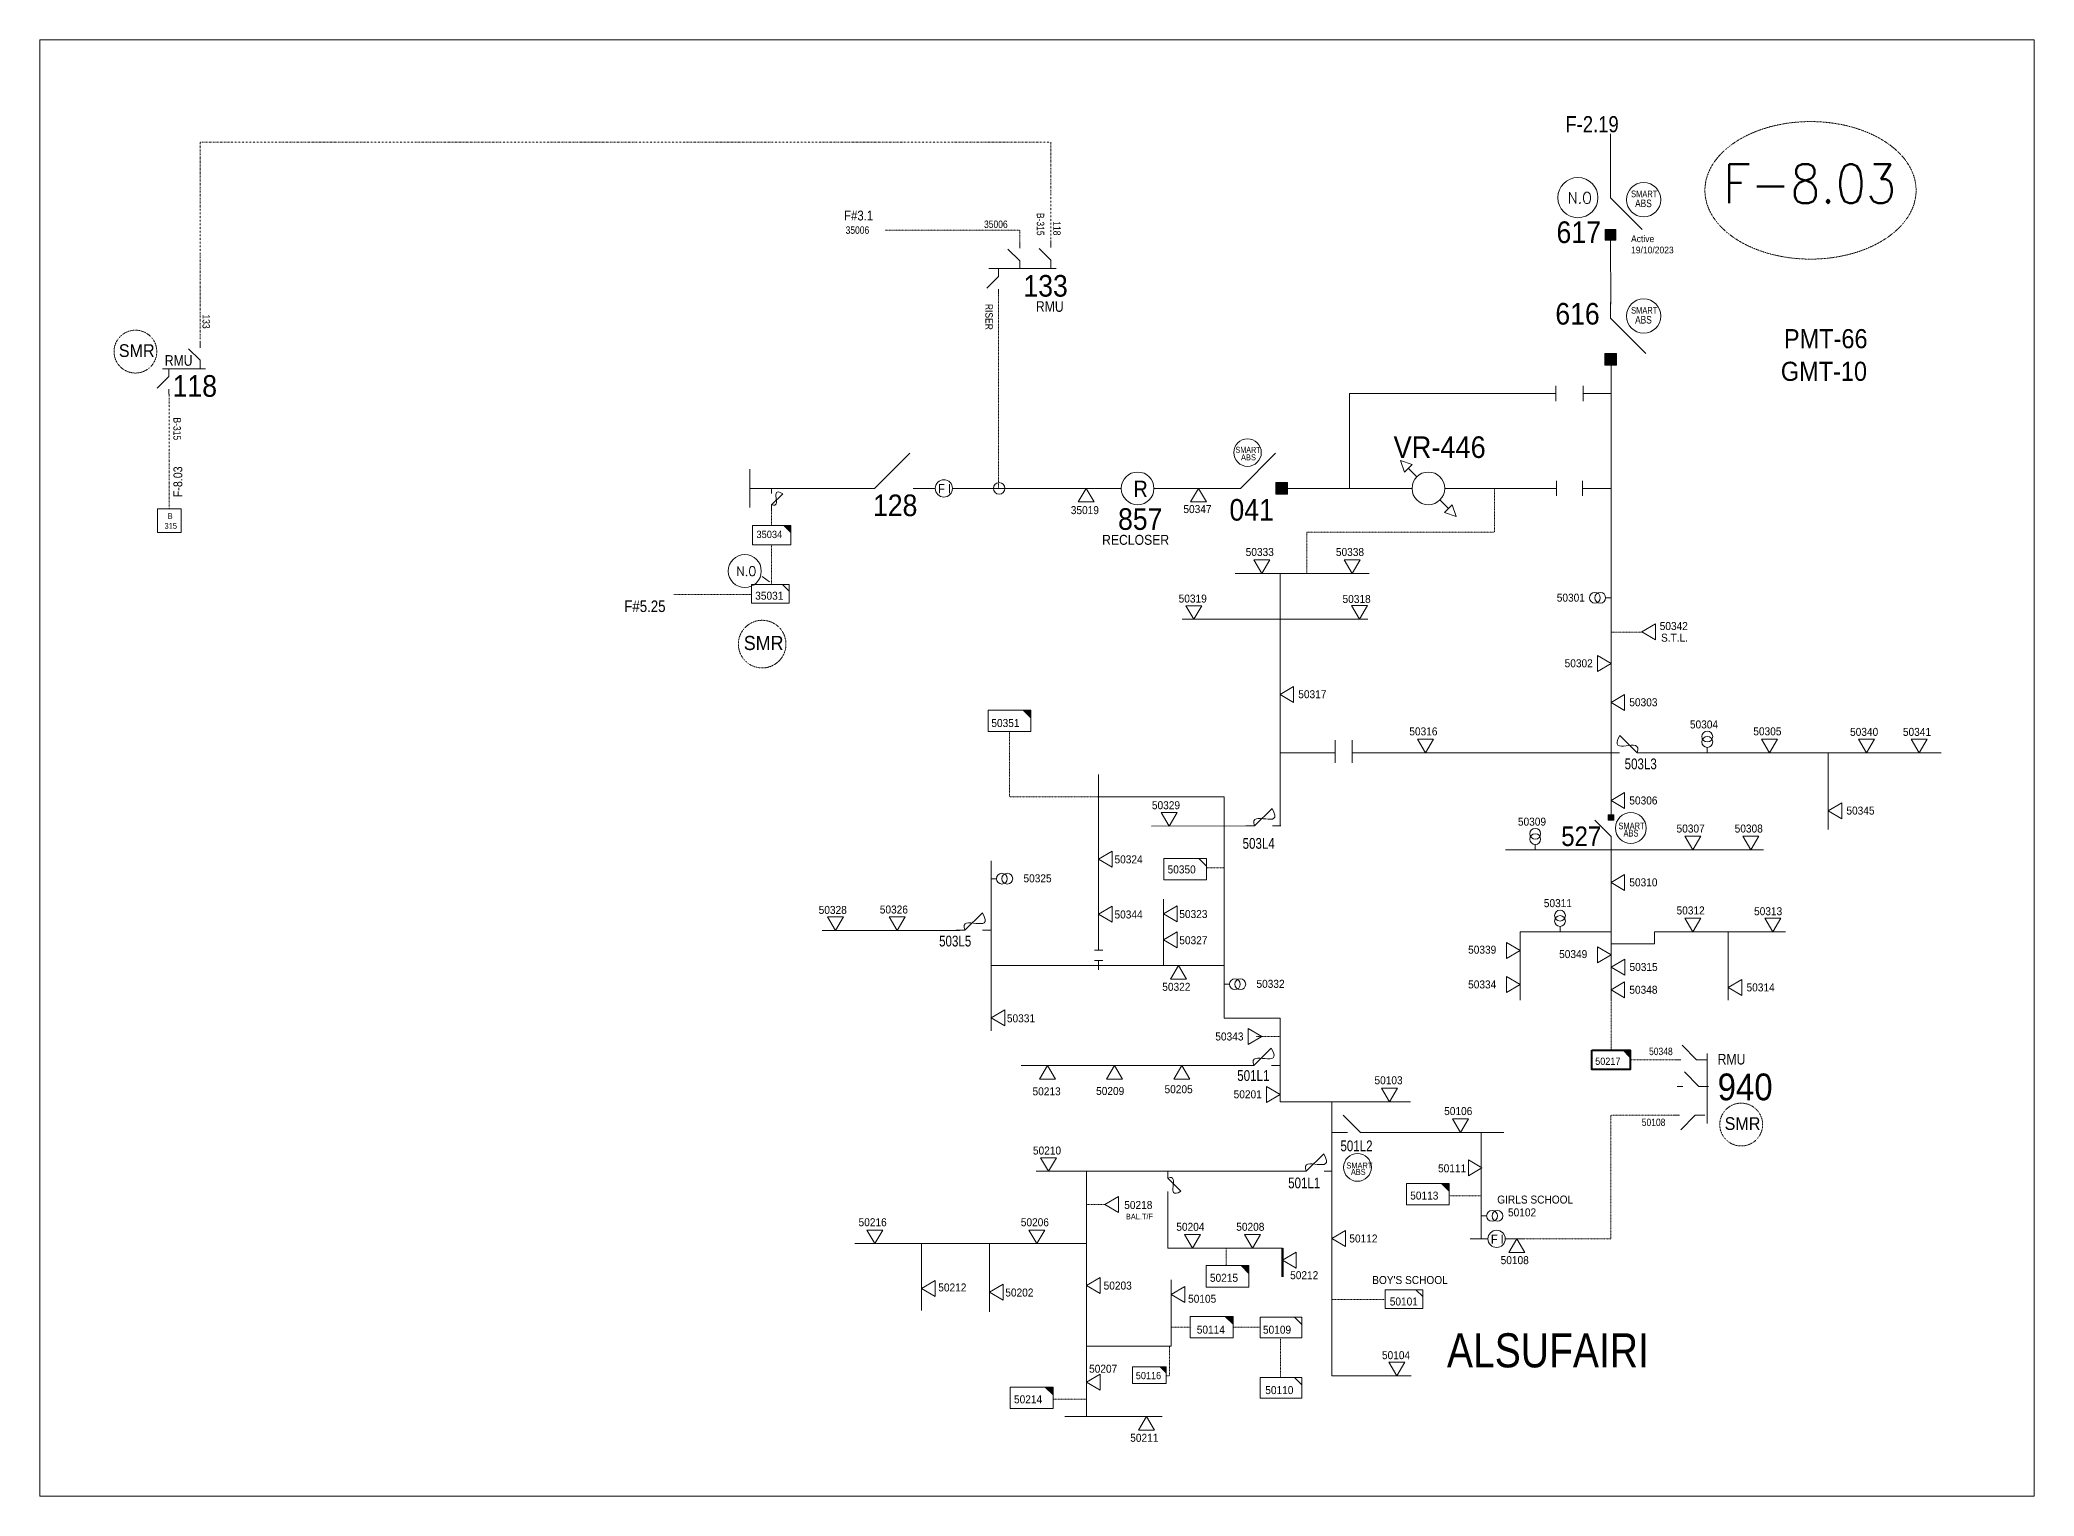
# Model space of a CAD drawing. Header units: metres. Extents: x 65984 to 144644, y -19036 to 23726.
# Drawn here: x 96171 to 97093, y 13435 to 14108 of the extents above; entities that cross this region are included whole.
import ezdxf
from ezdxf.enums import TextEntityAlignment as Align

# ---------------------------------------------------------------- set-up
doc = ezdxf.new("R2010")
doc.units = ezdxf.units.M
doc.header["$MEASUREMENT"] = 0
for name, pattern in [('DGN Style 2', [0.023128, 0, -0.023128]), ('DGN Style 3', [0.013877, 0, -0.013877]), ('DGN Style 4', [1.6, 0.8, -0.4, 0, -0.4])]:
    doc.linetypes.add(name, pattern=pattern)
doc.layers.get('0').update_dxf_attribs({"color": 95, "lineweight": 40})
for name, color, linetype, lineweight in [('ABS', 7, 'Continuous', 40), ('ABS NUMBER', 112, 'Continuous', 30), ('d_eos', 111, 'Continuous', 40), ('d_eos no', 121, 'Continuous', 40), ('d_fco', 5, 'Continuous', 40), ('d_fco text', 95, 'Continuous', 40), ('d_oh branch', 94, 'Continuous', 40), ('d_switch', 95, 'Continuous', 40), ('d_tf', 1, 'Continuous', 40), ('d_tf no', 6, 'Continuous', 40), ('d_tf_200', 1, 'Continuous', 40), ('d_ug cable', 95, 'Continuous', 40), ('EARTH FAULT INDICATOR', 95, 'Continuous', 40), ('FDR  1  05', 172, 'Continuous', 40), ('fedr no', 95, 'Continuous', 40), ('GRID STATION  04', 7, 'Continuous', 40), ('Level 37', 7, 'Continuous', 0), ('O H MAIN FEEDER', 4, 'Continuous', 100), ('REGULATOR', 5, 'Continuous', 40), ('SW N O', 114, 'Continuous', 30)]:
    doc.layers.add(name, color=color, linetype=linetype, lineweight=lineweight)
doc.styles.add('NASKHF', font='naskhf.shx', dxfattribs={"height": 8})
doc.styles.add('Style-Andalus', font='andlso.ttf')
doc.styles.add('Style-Arial', font='arial.ttf')
doc.styles.add('Style-ENGINEERING', font='ENGINEERING.shx')
doc.styles.add('Style-msdefault', font='msdefault.shx')
doc.styles.add('Style-STANDARD', font='STANDARD.shx')

# ---------------------------------------------------------------- blocks, each defined once
blk = doc.blocks.new('*U1113')
at = {"layer": 'EARTH FAULT INDICATOR', "color": 1, "linetype": 'Continuous', "lineweight": 13}
blk.add_circle((0.02, 0.13), 4, dxfattribs=at)
at = {"layer": 'EARTH FAULT INDICATOR', "color": 1, "lineweight": 13, "style": 'Style-Andalus', "width": 0.9}
blk.add_text('F I', height=4.234, dxfattribs=at).set_placement((-2.61, 2.11), align=Align.TOP_LEFT)
blk = doc.blocks.new('TF_8')
at = {"color": 0, "linetype": 'ByBlock', "lineweight": -2}
blk.add_line((6.3, 4.95), (9.9, 1.35), dxfattribs=at)
blk.add_3dface([(-10.1, 4.95), (9.9, 4.95), (9.9, -5.05), (-10.1, -5.05)], dxfattribs=at)
blk = doc.blocks.new('*U1012')
at = {"layer": 'd_fco', "color": 7, "linetype": 'Continuous', "lineweight": 13}
blk.add_line((-4.6, 4.2), (-10.1, 4.2), dxfattribs=at)
at = {"layer": 'd_fco', "color": 7, "linetype": 'Continuous', "lineweight": 13, "flags": 128}
blk.add_lwpolyline([(13, 4.2), (7.1, 4.2), (-4.4, -7.3)], dxfattribs=at)
at = {"layer": 'd_fco', "color": 7, "linetype": 'Continuous', "lineweight": 13}
blk.add_open_spline([(-4.4, -7.3), (-13, 7.7), (11.6, -7.7), (7.1, 4.2)], degree=3, dxfattribs=at)
blk = doc.blocks.new('*U1114')
at = {"layer": 'ABS', "color": 7, "linetype": 'Continuous', "lineweight": 13, "ltscale": 0.241656}
for p, q in [((-8.93, -8.16), (7.36, 8.13)), ((-8.93, -8.16), (-16.33, -8.16)), ((16.37, -8.16), (8.96, -8.16))]:
    blk.add_line(p, q, dxfattribs=at)
blk = doc.blocks.new('ABS2_1_1')
at = {"color": 0, "linetype": 'ByBlock', "lineweight": -2, "ltscale": 500}
for q in [(-29900, 43500), (0, 0)]:
    blk.add_line((0, 13600), q, dxfattribs=at)
at = {"color": 0, "linetype": 'ByBlock', "lineweight": -2, "ltscale": 500, "flags": 128}
for points in [[(5000, 43600), (-5000, 43600), (-5000, 53600), (5000, 53600)], [(3791, 49653), (3791, 49653), (3791, 49653)]]:
    blk.add_lwpolyline(points, close=True, dxfattribs=at)
at = {"color": 0, "linetype": 'ByBlock', "lineweight": -2, "ltscale": 500}
for points in [[(5000, 43600), (-5000, 43600), (5000, 53600), (-5000, 53600)], [(3791, 49653), (3791, 49653), (3791, 49653)]]:
    blk.add_solid(points, dxfattribs=at)
blk = doc.blocks.new('TFU_94')
at = {"layer": 'd_tf_200', "color": 1, "linetype": 'Continuous', "lineweight": 13}
blk.add_line((0, 10), (0, 0), dxfattribs=at)
for centre in [(0, 30), (0, 20)]:
    blk.add_circle(centre, 10, dxfattribs=at)
blk = doc.blocks.new('*U1066')
at = {"layer": 'd_fco', "color": 1, "linetype": 'Continuous', "lineweight": 13}
blk.add_line((-4.6, 4.2), (-10.1, 4.2), dxfattribs=at)
at = {"layer": 'd_fco', "color": 1, "linetype": 'Continuous', "lineweight": 13, "flags": 128}
blk.add_lwpolyline([(13, 4.2), (7.1, 4.2), (-4.4, -7.3)], dxfattribs=at)
at = {"layer": 'd_fco', "color": 1, "linetype": 'Continuous', "lineweight": 13}
blk.add_open_spline([(-4.4, -7.3), (-13, 7.7), (11.6, -7.7), (7.1, 4.2)], degree=3, dxfattribs=at)
blk = doc.blocks.new('exist.us-1000kva')
at = {"color": 0, "linetype": 'ByBlock', "lineweight": -2, "flags": 128}
blk.add_lwpolyline([(40, 12.9), (32.8, 20), (40, 20)], close=True, dxfattribs=at)
at = {"color": 0, "linetype": 'ByBlock', "lineweight": -2, "extrusion": (0, 0, -1)}
blk.add_solid([(-40, 12.9), (-32.8, 20), (-40, 20)], dxfattribs=at)
at = {"color": 0, "linetype": 'ByBlock', "lineweight": -2, "xscale": 2, "yscale": 2}
blk.add_blockref('TF_8', (20.2, 10.1), dxfattribs=at)
blk = doc.blocks.new('*U1059')
at = {"layer": 'REGULATOR', "color": 7, "linetype": 'Continuous', "lineweight": 13}
blk.add_circle((-0.01, 0.1), 7.56, dxfattribs=at)
at = {"layer": 'ABS NUMBER', "color": 7, "lineweight": 13, "style": 'Style-ENGINEERING', "width": 0.9}
blk.add_text('R', height=7.56, dxfattribs=at).set_placement((-1.91, 3.67), align=Align.TOP_LEFT)
blk = doc.blocks.new('*U1115')
at = {"layer": 'd_fco', "color": 2, "linetype": 'Continuous', "lineweight": 13}
blk.add_line((4, -10.24), (4, -8.08), dxfattribs=at)
at = {"layer": 'd_fco', "color": 2, "linetype": 'Continuous', "lineweight": 13, "flags": 128}
blk.add_lwpolyline([(3.99, 2.09), (3.99, -2.07), (-4.03, -10.11)], dxfattribs=at)
blk = doc.blocks.new('*U1116')
at = {"layer": 'd_eos', "color": 2, "linetype": 'Continuous', "lineweight": 13, "ltscale": 0.542324}
for p, q in [((-10.9, 12), (-10.9, 14.8)), ((-10.9, 4.8), (-4.1, 11.4)), ((-10.9, 0.2), (-10.9, 4.8)), ((-13.9, -0.2), (10.9, -0.2)), ((7.1, -0.2), (7.1, -4.7)), ((7.1, -4.7), (13.9, -11.4)), ((7.1, -12), (7.1, -14.8))]:
    blk.add_line(p, q, dxfattribs=at)
at = {"layer": 'd_ug cable', "color": 2, "linetype": 'DGN Style 2', "lineweight": 13, "extrusion": (0, 0, -1), "flags": 128}
blk.add_lwpolyline([(-7.1, -14.8), (-7.1, -14.8)], close=True, dxfattribs=at)
blk = doc.blocks.new('TRA1_877')
at = {"layer": 'd_tf', "color": 1, "linetype": 'Continuous', "lineweight": 13, "ltscale": 0.00019715, "extrusion": (0, 0, -1), "flags": 128}
blk.add_lwpolyline([(-10, -17), (0, 0), (10, -17)], close=True, dxfattribs=at)
blk = doc.blocks.new('TRA1_876')
at = {"layer": 'd_tf', "color": 1, "linetype": 'Continuous', "lineweight": 13, "ltscale": 0.00019715, "xscale": 1.000046566207833, "yscale": 1.000046566207833, "zscale": 1.000046566207833, "rotation": 180}
blk.add_blockref('TRA1_877', (0, 0), dxfattribs=at)
blk = doc.blocks.new('*U2646')
at = {"layer": 'REGULATOR', "color": 1, "linetype": 'Continuous', "lineweight": 13}
for p, q in [((-9.35, 9.39), (-5.34, 5.38)), ((5.36, -5.32), (9.37, -9.33))]:
    blk.add_line(p, q, dxfattribs=at)
at = {"layer": 'REGULATOR', "color": 1, "linetype": 'Continuous', "lineweight": 13, "flags": 128}
for points in [[(-7.46, 11.13), (-12.85, 12.97), (-11.09, 7.54)], [(7.45, -11.15), (12.86, -12.96), (11.06, -7.54)]]:
    blk.add_lwpolyline(points, close=True, dxfattribs=at)
at = {"layer": 'REGULATOR', "color": 1, "linetype": 'Continuous', "lineweight": 13}
blk.add_circle((0.01, 0.03), 7.56, dxfattribs=at)
blk = doc.blocks.new('TRA1_879')
at = {"layer": 'd_tf', "color": 1, "linetype": 'Continuous', "lineweight": 13, "ltscale": 0.00019715, "flags": 128}
blk.add_lwpolyline([(10, -17), (0, 0), (-10, -17)], close=True, dxfattribs=at)
blk = doc.blocks.new('TRA1_878')
at = {"layer": 'd_tf', "color": 1, "linetype": 'Continuous', "lineweight": 13, "ltscale": 0.00019715, "xscale": 1.000046566207833, "yscale": 1.000046566207833, "zscale": 1.000046566207833, "rotation": 180}
blk.add_blockref('TRA1_879', (0, 0), dxfattribs=at)
blk = doc.blocks.new('TRA1_881')
at = {"layer": 'd_tf', "color": 1, "linetype": 'Continuous', "lineweight": 13, "ltscale": 0.00019715, "extrusion": (0, 0, -1), "flags": 128}
blk.add_lwpolyline([(-10, -17), (0, 0), (10, -17)], close=True, dxfattribs=at)
blk = doc.blocks.new('TRA1_880')
at = {"layer": 'd_tf', "color": 1, "linetype": 'Continuous', "lineweight": 13, "ltscale": 0.00019715, "xscale": 1.000046566207833, "yscale": 1.000046566207833, "zscale": 1.000046566207833, "rotation": 180}
blk.add_blockref('TRA1_881', (0, 0), dxfattribs=at)
blk = doc.blocks.new('TRA1_883')
at = {"layer": 'd_tf', "color": 1, "linetype": 'Continuous', "lineweight": 13, "ltscale": 0.00019715, "flags": 128}
blk.add_lwpolyline([(10, -17), (0, 0), (-10, -17)], close=True, dxfattribs=at)
blk = doc.blocks.new('TRA1_882')
at = {"layer": 'd_tf', "color": 1, "linetype": 'Continuous', "lineweight": 13, "ltscale": 0.00019715, "xscale": 1.000046566207833, "yscale": 1.000046566207833, "zscale": 1.000046566207833, "rotation": 180}
blk.add_blockref('TRA1_883', (0, 0), dxfattribs=at)
blk = doc.blocks.new('TRA1_425')
at = {"layer": 'd_tf', "color": 1, "linetype": 'Continuous', "lineweight": 0, "ltscale": 0.00019715, "flags": 128}
blk.add_lwpolyline([(10, -17), (0, 0), (-10, -17)], close=True, dxfattribs=at)
blk = doc.blocks.new('TRA1_424')
at = {"layer": 'd_tf', "color": 1, "linetype": 'Continuous', "lineweight": 0, "ltscale": 0.00019715, "xscale": 1.000046566207833, "yscale": 1.000046566207833, "zscale": 1.000046566207833, "rotation": 180}
blk.add_blockref('TRA1_425', (0, 0), dxfattribs=at)
blk = doc.blocks.new('*U3510')
at = {"layer": 'SW N O', "color": 3, "lineweight": 13, "ltscale": 0.426762}
blk.add_circle((0, 0), 16.8, dxfattribs=at)
at = {"layer": 'SW N O', "color": 3, "lineweight": 13, "style": 'Style-STANDARD'}
blk.add_text('N.O', height=9.6, dxfattribs=at).set_placement((1.7, -0.2), align=Align.MIDDLE_CENTER)
blk = doc.blocks.new('*U4068')
at = {"layer": 'SW N O', "color": 3, "lineweight": 13, "ltscale": 0.426762}
blk.add_circle((0, 0), 16.8, dxfattribs=at)
at = {"layer": 'SW N O', "color": 3, "lineweight": 13, "style": 'Style-STANDARD'}
blk.add_text('N.O', height=9.6, dxfattribs=at).set_placement((1.7, -0.2), align=Align.MIDDLE_CENTER)

msp = doc.modelspace()

# ---------------------------------------------------------------- linework, layer by layer
at = {"layer": 'd_eos', "color": 7, "linetype": 'Continuous', "lineweight": 13, "ltscale": 0.542324}
for p, q in [((96624.04, 14006.18), (96618.55, 14011.51)), ((96624.04, 14012.02), (96624.04, 14014.24)), ((96638.45, 14006.47), (96632.95, 14011.81)), ((96638.45, 14012.31), (96638.45, 14014.53)), ((96640.85, 14002.54), (96609.7, 14002.54)), ((96614.22, 14002.54), (96614.22, 13998.89)), ((96624.04, 14002.54), (96624.04, 14006.18)), ((96638.45, 14002.83), (96638.45, 14006.47)), ((96614.22, 13998.89), (96608.73, 13993.56)), ((96614.22, 13993.05), (96614.22, 13990.84))]:
    msp.add_line(p, q, dxfattribs=at)
at = {"layer": 'd_eos', "color": 2, "linetype": 'Continuous', "lineweight": 13, "ltscale": 0.625574}
for p, q in [((96937.03, 13636.62), (96930.37, 13643.49)), ((96941.59, 13636.63), (96937.03, 13636.63)), ((96941.95, 13639.63), (96941.95, 13607.23)), ((96938.06, 13624.3), (96931.4, 13631.16)), ((96942.62, 13624.29), (96938.06, 13624.29)), ((96936.37, 13611.1), (96929.71, 13604.23)), ((96940.93, 13611.1), (96936.37, 13611.1))]:
    msp.add_line(p, q, dxfattribs=at)
at = {"layer": 'd_eos', "color": 7, "linetype": 'Continuous', "lineweight": 13, "ltscale": 0.625574}
for p, q in [((96929.74, 13636.63), (96926.97, 13636.63)), ((96930.77, 13624.29), (96928, 13624.29)), ((96929.08, 13611.1), (96926.31, 13611.1))]:
    msp.add_line(p, q, dxfattribs=at)
at = {"layer": 'd_oh branch', "color": 1, "linetype": 'Continuous', "lineweight": 13}
for p, q in [((96785.65, 13861.62), (96723.68, 13861.61)), ((96744.42, 13861.61), (96744.42, 13744.82)), ((96784.95, 13840.39), (96699.09, 13840.39)), ((96769.94, 13773.93), (96769.94, 13784.41)), ((96777.82, 13773.94), (96777.82, 13784.41)), ((96769.94, 13778.63), (96744.39, 13778.62)), ((96897.5, 13778.66), (96777.82, 13778.64)), ((97050.21, 13778.68), (96913.37, 13778.66)), ((96997.88, 13778.67), (96997.89, 13743.18)), ((96660.51, 13758.22), (96660.51, 13768.63)), ((96729.62, 13744.82), (96685.03, 13744.76)), ((96968, 13733.73), (96848.66, 13733.7)), ((96610.74, 13728.61), (96610.74, 13650.07)), ((96690.48, 13710.98), (96690.48, 13680.31)), ((96596.35, 13696.53), (96532.68, 13696.53)), ((96658.58, 13687.3), (96662.43, 13687.3)), ((96855.47, 13695.85), (96855.47, 13664.19)), ((96897.5, 13695.85), (96855.47, 13695.85)), ((96978.24, 13695.85), (96917.54, 13695.85)), ((96951.7, 13695.85), (96951.7, 13664.19)), ((96718.51, 13680.31), (96610.74, 13680.31)), ((96658.58, 13682.65), (96662.43, 13682.65)), ((96624.66, 13633.99), (96728.98, 13633.99)), ((96768.4, 13617.28), (96768.4, 13589.22)), ((96804.79, 13617.28), (96768.4, 13617.28)), ((96773.4, 13603.07), (96768.4, 13603.08)), ((96847.92, 13603.07), (96783.2, 13603.07)), ((96837.45, 13603.07), (96837.45, 13553.89)), ((96631.61, 13585.1), (96753.22, 13585.1)), ((96654.87, 13585.1), (96654.87, 13471.7)), ((96578.63, 13551.66), (96547.77, 13551.66)), ((96610, 13551.66), (96610, 13520.13)), ((96840.57, 13553.89), (96832.41, 13553.89)), ((96857.1, 13553.89), (96848.57, 13553.89)), ((96694.08, 13534.85), (96694.08, 13504.18)), ((96654.87, 13504.18), (96694.08, 13504.18)), ((96805.11, 13490.49), (96768.4, 13490.49)), ((96644.8, 13471.7), (96689.95, 13471.7))]:
    msp.add_line(p, q, dxfattribs=at)
at = {"layer": 'd_oh branch', "color": 1, "linetype": 'Continuous', "lineweight": 100}
msp.add_line((96745.52, 13549.58), (96745.52, 13536.28), dxfattribs=at)
at = {"layer": 'd_oh branch', "color": 1, "linetype": 'Continuous', "lineweight": 13, "flags": 128}
for points in [[(96718.51, 13744.76), (96718.51, 13758.22), (96660.51, 13758.22), (96660.51, 13687.3)], [(96897.5, 13690.24), (96917.54, 13690.24), (96917.54, 13695.85)], [(96660.51, 13682.65), (96660.51, 13678.28)], [(96768.4, 13589.96), (96768.4, 13490.49)], [(96692.49, 13573.35), (96692.49, 13549.56), (96745.52, 13549.56)], [(96654.87, 13551.66), (96578.63, 13551.66), (96578.63, 13520.81)]]:
    msp.add_lwpolyline(points, dxfattribs=at)
at = {"layer": 'd_ug cable', "color": 1, "linetype": 'DGN Style 3', "lineweight": 13}
for p, q in [((96614.22, 13990.84), (96614.22, 13900.92)), ((96509.27, 13883.77), (96509.27, 13891.41)), ((96509.27, 13856.51), (96509.27, 13874.88)), ((96897.5, 13834.47), (96911.58, 13834.47)), ((96710.33, 13725.39), (96718.51, 13725.39)), ((96744.42, 13647.41), (96733.33, 13647.41)), ((96654.87, 13569.74), (96663.34, 13569.74)), ((96822.66, 13573.73), (96837.45, 13573.73)), ((96719.45, 13541.48), (96719.45, 13549.56)), ((96792.99, 13525.76), (96768.4, 13525.76)), ((96639.41, 13479.74), (96654.87, 13479.74))]:
    msp.add_line(p, q, dxfattribs=at)
at = {"layer": 'd_ug cable', "color": 2, "linetype": 'Continuous', "lineweight": 0}
msp.add_line((96504.92, 13860.1), (96508.26, 13857.77), dxfattribs=at)
at = {"layer": 'd_ug cable', "color": 1, "linetype": 'DGN Style 3', "lineweight": 13, "flags": 128}
for points in [[(96561.85, 14020.4), (96624.04, 14020.4), (96624.04, 14014.24)], [(96843.53, 13900.92), (96843.53, 13880.74), (96756.73, 13880.74), (96756.73, 13861.61)], [(96660.51, 13758.22), (96619.28, 13758.22), (96619.28, 13788.44)], [(96897.5, 13664.11), (96897.5, 13641.06)], [(96906.39, 13636.63), (96926.97, 13636.63)], [(96857.1, 13553.89), (96897.46, 13553.89), (96897.46, 13611.1), (96926.31, 13611.1)], [(96694.08, 13513.07), (96702.91, 13513.07)], [(96703.62, 13513.07), (96703.63, 13513.07)], [(96722.65, 13513.07), (96735.21, 13513.07)], [(96693.34, 13490.46), (96693.34, 13504.18)], [(96744.67, 13508.07), (96744.67, 13489.8)], [(96693.34, 13490.46), (96691.71, 13490.46)]]:
    msp.add_lwpolyline(points, dxfattribs=at)
at = {"layer": 'd_ug cable', "color": 1, "linetype": 'DGN Style 2', "lineweight": 13, "flags": 128}
for points in [[(96624.04, 14014.24), (96624.04, 14014.24)], [(96614.22, 13990.84), (96614.22, 13990.84)]]:
    msp.add_lwpolyline(points, close=True, dxfattribs=at)
at = {"layer": 'd_ug cable', "color": 231, "linetype": 'DGN Style 3', "lineweight": 13, "flags": 128}
msp.add_lwpolyline([(96464.09, 13851.79), (96499.92, 13851.79)], dxfattribs=at)
at = {"layer": 'd_ug cable', "color": 2, "linetype": 'Continuous', "lineweight": 13}
for centre, radius in [((96912.58, 14034.42), 7.94), ((96912.58, 13980.59), 7.94), ((96729.38, 13917.46), 6.36), ((96906.64, 13743.84), 7.15), ((96780.23, 13586.91), 6.43)]:
    msp.add_circle(centre, radius, dxfattribs=at)
at = {"layer": 'd_ug cable', "color": 2, "linetype": 'DGN Style 3', "lineweight": 13}
for centre, radius in [((96215.03, 13964.16), 9.9), ((96504.9, 13828.9), 11.01), ((96957.69, 13606.72), 9.9)]:
    msp.add_circle(centre, radius, dxfattribs=at)
at = {"layer": 'fedr no', "color": 82, "linetype": 'DGN Style 3', "lineweight": 13, "true_color": 0x1dc70e}
msp.add_ellipse((96989.74, 14038.74), major_axis=(48.83, 0), ratio=0.651175, dxfattribs=at)
at = {"layer": 'GRID STATION  04', "color": 1, "linetype": 'Continuous', "lineweight": 13, "ltscale": 0.437972, "flags": 128}
msp.add_lwpolyline([(96236.18, 13891.39), (96236.18, 13880.46), (96225.25, 13880.46), (96225.25, 13891.39)], close=True, dxfattribs=at)
at = {"layer": 'O H MAIN FEEDER', "color": 80, "lineweight": 13, "ltscale": 5.4}
msp.add_line((96897.19, 14064.86), (96897.18, 14041.76), dxfattribs=at)
at = {"layer": 'O H MAIN FEEDER', "color": 240, "lineweight": 13, "ltscale": 4.86}
msp.add_line((96897.18, 14015.66), (96897.38, 13986.18), dxfattribs=at)
at = {"layer": 'O H MAIN FEEDER', "color": 1, "lineweight": 13, "ltscale": 6}
for p, q in [((96897.5, 13958.81), (96897.5, 13749.84)), ((96718.51, 13744.76), (96718.51, 13664.64)), ((96897.5, 13738.08), (96897.5, 13664.11)), ((96744.42, 13617.28), (96768.4, 13617.28))]:
    msp.add_line(p, q, dxfattribs=at)
at = {"layer": 'O H MAIN FEEDER', "color": 1, "lineweight": 13, "ltscale": 30}
for p, q in [((96871.89, 13948.27), (96871.89, 13941.3)), ((96884.57, 13948.27), (96884.57, 13941.3)), ((96499.18, 13892.04), (96499.18, 13909.8)), ((96499.18, 13900.92), (96550.88, 13900.92)), ((96580.08, 13900.92), (96584.92, 13900.92)), ((96592.92, 13900.92), (96670.99, 13900.92)), ((96686.11, 13900.92), (96718.64, 13900.92)), ((96747.65, 13900.92), (96805.52, 13900.92)), ((96820.59, 13900.92), (96872.32, 13900.92)), ((96872.32, 13904.41), (96872.32, 13897.43)), ((96884.24, 13904.41), (96884.24, 13897.43)), ((96884.24, 13900.92), (96897.5, 13900.92))]:
    msp.add_line(p, q, dxfattribs=at)
at = {"layer": 'O H MAIN FEEDER', "color": 1, "linetype": 'DGN Style 4', "lineweight": 13}
msp.add_line((96230.58, 13944.54), (96230.58, 13891.39), dxfattribs=at)
at = {"layer": 'O H MAIN FEEDER', "color": 140, "linetype": 'Continuous', "lineweight": 13, "flags": 128}
msp.add_lwpolyline([(96170.85, 14108.31), (97093.16, 14108.31), (97093.16, 13434.91), (96170.85, 13434.91)], close=True, dxfattribs=at)
at = {"layer": 'O H MAIN FEEDER', "color": 1, "linetype": 'DGN Style 4', "lineweight": 13, "flags": 128}
msp.add_lwpolyline([(96244.98, 13968.23), (96244.98, 14061.04), (96638.45, 14061.04), (96638.45, 14014.53)], dxfattribs=at)
at = {"layer": 'O H MAIN FEEDER', "color": 1, "lineweight": 13, "ltscale": 30, "flags": 128}
for points in [[(96871.89, 13944.79), (96776.58, 13944.79), (96776.58, 13900.92)], [(96897.5, 13944.79), (96884.57, 13944.79)]]:
    msp.add_lwpolyline(points, dxfattribs=at)
at = {"layer": 'O H MAIN FEEDER', "color": 1, "lineweight": 13, "ltscale": 6, "flags": 128}
msp.add_lwpolyline([(96718.51, 13664.64), (96718.51, 13655.99), (96744.42, 13655.99), (96744.42, 13617.28)], dxfattribs=at)
at = {"layer": 'O H MAIN FEEDER', "color": 1, "lineweight": 13, "ltscale": 0.488306}
msp.add_circle((96614.48, 13900.92), 2.66, dxfattribs=at)

# ---------------------------------------------------------------- block references
at = {"layer": 'ABS', "color": 2, "linetype": 'Continuous', "lineweight": 13, "ltscale": 0.731595, "xscale": 0.0004901690232360529, "yscale": 0.0004901690232360529, "zscale": 0.0003246055713830133, "rotation": 179.9999928008099}
msp.add_blockref('ABS2_1_1', (96897.18, 14041.93), dxfattribs=at)
at = {"layer": 'ABS', "color": 2, "linetype": 'Continuous', "lineweight": 13, "ltscale": 0.812883, "xscale": 0.0005446322480400586, "yscale": 0.0005446322480400586, "zscale": 0.000360672857092237}
for p, rotation in [((96897.31, 13987.03), 179.9999928008099), ((96718.64, 13900.92), 269.9999928008099)]:
    msp.add_blockref('ABS2_1_1', p, dxfattribs=dict(at, rotation=rotation))
at = {"layer": 'ABS', "color": 7, "linetype": 'Continuous', "lineweight": 13, "ltscale": 0.241656}
msp.add_blockref('*U1114', (96565.78, 13909.08), dxfattribs=at)
at = {"layer": 'ABS', "color": 2, "linetype": 'Continuous', "lineweight": 13, "ltscale": 0.376383, "xscale": 0.0002521772458658081, "yscale": 0.0002521772458658081, "zscale": 0.0001669998206815376, "rotation": 359.9999928008099}
msp.add_blockref('ABS2_1_1', (96897.48, 13736.51), dxfattribs=at)
at = {"layer": 'd_eos', "color": 2, "linetype": 'Continuous', "lineweight": 13, "ltscale": 0.542324, "extrusion": (0, 0, -1), "xscale": 0.800382047217659, "yscale": 0.800382047217659, "zscale": 0.800382047217659}
msp.add_blockref('*U1116', (-96236.24, 13956.37), dxfattribs=at)
at = {"layer": 'd_fco', "color": 7, "linetype": 'Continuous', "lineweight": 13, "extrusion": (0, 0, -1)}
for p, xscale, yscale, zscale, rotation in [((-96511.14, 13896.5), 0.4451875487415666, 0.4451875487415666, 0.4451875487415666, 270.0000000006), ((-96904.61, 13781.6), 0.7000000000000004, 0.7000000000000004, 0.7000000000000004, 179.9640835135763)]:
    msp.add_blockref('*U1012', p, dxfattribs=dict(at, xscale=xscale, yscale=yscale, zscale=zscale, rotation=rotation))
at = {"layer": 'd_fco', "color": 7, "linetype": 'Continuous', "lineweight": 13}
for p, xscale, yscale, zscale, rotation in [((96737.64, 13747.76), 0.7000000000000004, 0.7000000000000004, 0.7000000000000004, 179.9640835135763), ((96737.29, 13636.95), 0.7000000000000004, 0.7000000000000004, 0.7000000000000004, 179.9640835135763), ((96761.52, 13588.06), 0.7000000000000004, 0.7000000000000004, 0.7000000000000004, 179.9640835135763), ((96694.72, 13578.21), 0.5295294749606552, 0.5295294749606552, 0.5295294749606552, 89.96408351357626)]:
    msp.add_blockref('*U1012', p, dxfattribs=dict(at, xscale=xscale, yscale=yscale, zscale=zscale, rotation=rotation))
at = {"layer": 'd_fco', "color": 1, "linetype": 'Continuous', "lineweight": 13, "xscale": 0.7000000000000004, "yscale": 0.7000000000000004, "zscale": 0.7000000000000004, "rotation": 179.9640835135763}
msp.add_blockref('*U1066', (96603.65, 13699.49), dxfattribs=at)
at = {"layer": 'd_fco', "color": 2, "linetype": 'Continuous', "lineweight": 13, "rotation": 270}
msp.add_blockref('*U1115', (96783.64, 13607.07), dxfattribs=at)
at = {"layer": 'd_tf', "color": 1, "linetype": 'Continuous', "lineweight": 13, "ltscale": 0.00019715, "extrusion": (0, 0, -1)}
for name, p, xscale, yscale, zscale, rotation in [('TRA1_876', (-96654.76, 13900.92), 0.37, 0.37, 0.37, 179.9999999999999), ('TRA1_878', (-96706.76, 13900.92), 0.37, 0.37, 0.37, 179.9999999999999), ('TRA1_878', (-96897.49, 13819.97), 0.37, 0.37, 0.37, 270), ('TRA1_878', (-96697.43, 13680.3), 0.37, 0.37, 0.37, 180), ('TRA1_878', (-96735.94, 13647.41), 0.37, 0.37, 0.37, 270), ('TRA1_878', (-96636.81, 13633.99), 0.37, 0.37, 0.37, 179.9999999999999), ('TRA1_878', (-96667.77, 13633.99), 0.37, 0.37, 0.37, 179.9999999999999), ('TRA1_878', (-96698.97, 13633.99), 0.37, 0.37, 0.37, 179.9999999999999), ('TRA1_878', (-96744.41, 13620.66), 0.37, 0.37, 0.37, 270), ('TRA1_880', (-96837.8, 13586.69), 0.3699999999999999, 0.3699999999999999, 0.3699999999999999, 269.9574882981091), ('TRA1_878', (-96853.92, 13553.92), 0.3699999999999999, 0.3699999999999999, 0.3699999999999999, 179.9574882981208), ('TRA1_878', (-96682.6, 13471.77), 0.37, 0.37, 0.37, 179.9999999999999)]:
    msp.add_blockref(name, p, dxfattribs=dict(at, xscale=xscale, yscale=yscale, zscale=zscale, rotation=rotation))
at = {"layer": 'd_tf', "color": 1, "linetype": 'Continuous', "lineweight": 13, "ltscale": 0.00019715}
for name, p, xscale, yscale, zscale, rotation in [('TRA1_878', (96736, 13861.62), 0.37, 0.37, 0.37, 359.9999999999999), ('TRA1_878', (96777.72, 13861.62), 0.37, 0.37, 0.37, 359.9999999999999), ('TRA1_878', (96704.55, 13840.39), 0.37, 0.37, 0.37, 359.9999999999999), ('TRA1_878', (96781.11, 13840.41), 0.37, 0.37, 0.37, 359.9999999999999), ('TRA1_878', (96911.74, 13834.55), 0.37, 0.37, 0.37, 270), ('TRA1_878', (96744.39, 13805.67), 0.37, 0.37, 0.37, 270), ('TRA1_878', (96897.5, 13801.95), 0.37, 0.37, 0.37, 270), ('TRA1_878', (96811.68, 13778.66), 0.37, 0.37, 0.37, 359.9999999999999), ('TRA1_878', (96970.78, 13778.68), 0.37, 0.37, 0.37, 359.9999999999999), ('TRA1_878', (97015.59, 13778.68), 0.37, 0.37, 0.37, 359.9999999999999), ('TRA1_878', (97040.03, 13778.68), 0.37, 0.37, 0.37, 359.9999999999999), ('TRA1_878', (96897.5, 13756.54), 0.37, 0.37, 0.37, 270), ('TRA1_878', (96997.9, 13751.86), 0.37, 0.37, 0.37, 270), ('TRA1_878', (96693.19, 13744.77), 0.37, 0.37, 0.37, 359.9999999999999), ('TRA1_878', (96935.27, 13733.73), 0.37, 0.37, 0.37, 359.9999999999999), ('TRA1_878', (96962.15, 13733.73), 0.37, 0.37, 0.37, 359.9999999999999), ('TRA1_878', (96660.52, 13729.52), 0.37, 0.37, 0.37, 270), ('TRA1_878', (96897.5, 13718.67), 0.37, 0.37, 0.37, 270), ('TRA1_878', (96660.52, 13704.04), 0.37, 0.37, 0.37, 270), ('TRA1_878', (96690.5, 13704.24), 0.37, 0.37, 0.37, 270), ('TRA1_878', (96538.76, 13696.54), 0.37, 0.37, 0.37, 359.9999999999999), ('TRA1_878', (96567.35, 13696.54), 0.37, 0.37, 0.37, 359.9999999999999), ('TRA1_878', (96935.27, 13695.87), 0.37, 0.37, 0.37, 359.9999999999999), ('TRA1_878', (96972.39, 13695.87), 0.37, 0.37, 0.37, 359.9999999999999), ('TRA1_878', (96855.46, 13687.24), 0.37, 0.37, 0.37, 89.99999999999997), ('TRA1_878', (96897.55, 13685.2), 0.37, 0.37, 0.37, 89.99999999999997), ('TRA1_878', (96897.58, 13679.55), 0.37, 0.37, 0.37, 270), ('TRA1_878', (96855.46, 13671.45), 0.37, 0.37, 0.37, 89.99999999999997), ('TRA1_878', (96897.5, 13669), 0.37, 0.37, 0.37, 270), ('TRA1_878', (96951.71, 13670.09), 0.37, 0.37, 0.37, 270), ('TRA1_878', (96610.76, 13656.02), 0.37, 0.37, 0.37, 270), ('TRA1_878', (96795, 13617.29), 0.37, 0.37, 0.37, 359.9999999999999), ('TRA1_878', (96827.79, 13603.08), 0.37, 0.37, 0.37, 359.9999999999999), ('TRA1_878', (96637.39, 13585.11), 0.37, 0.37, 0.37, 359.9999999999999), ('TRA1_878', (96663.35, 13569.74), 0.37, 0.37, 0.37, 270), ('TRA1_878', (96556.96, 13551.67), 0.37, 0.37, 0.37, 359.9999999999999), ('TRA1_878', (96631.99, 13551.67), 0.37, 0.37, 0.37, 359.9999999999999), ('TRA1_878', (96703.92, 13549.57), 0.37, 0.37, 0.37, 359.9999999999999), ('TRA1_878', (96731.64, 13549.57), 0.37, 0.37, 0.37, 359.9999999999999), ('TRA1_882', (96768.39, 13554.05), 0.3700000000000001, 0.3700000000000001, 0.3700000000000001, 269.9721564520746), ('TRA1_878', (96578.64, 13530.99), 0.37, 0.37, 0.37, 270), ('TRA1_878', (96610.01, 13529.22), 0.37, 0.37, 0.37, 270), ('TRA1_878', (96654.89, 13532.26), 0.37, 0.37, 0.37, 270), ('TRA1_878', (96694.09, 13528.21), 0.37, 0.37, 0.37, 270), ('TRA1_878', (96798.4, 13490.51), 0.37, 0.37, 0.37, 359.9999999999999), ('TRA1_878', (96654.89, 13487.66), 0.37, 0.37, 0.37, 270)]:
    msp.add_blockref(name, p, dxfattribs=dict(at, xscale=xscale, yscale=yscale, zscale=zscale, rotation=rotation))
at = {"layer": 'd_tf', "color": 1, "linetype": 'Continuous', "lineweight": 0, "ltscale": 0.00019715, "xscale": 0.37, "yscale": 0.37, "zscale": 0.37, "rotation": 270}
for p in [(96690.5, 13692.12), (96745.53, 13544.05)]:
    msp.add_blockref('TRA1_424', p, dxfattribs=at)
at = {"layer": 'd_tf_200', "color": 1, "linetype": 'Continuous', "lineweight": 13, "xscale": 0.25, "yscale": 0.25, "zscale": 0.25}
for p, rotation in [((96897.5, 13850.33), 89.99999999999993), ((96942, 13778.66), 359.9999999999999), ((96862.44, 13733.71), 359.9999999999999), ((96873.89, 13695.86), 359.9999999999999), ((96837.45, 13564.48), 269.9999999999999)]:
    msp.add_blockref('TFU_94', p, dxfattribs=dict(at, rotation=rotation))
at = {"layer": 'd_tf_200', "color": 1, "linetype": 'Continuous', "lineweight": 13, "extrusion": (0, 0, -1), "xscale": 0.25, "yscale": 0.25, "zscale": 0.25, "rotation": 89.97995698745639}
for p in [(-96610.76, 13720.43), (-96718.51, 13671.64)]:
    msp.add_blockref('TFU_94', p, dxfattribs=at)
at = {"layer": 'EARTH FAULT INDICATOR', "color": 1, "linetype": 'Continuous', "lineweight": 13}
for p in [(96588.9, 13900.78), (96844.55, 13553.75)]:
    msp.add_blockref('*U1113', p, dxfattribs=at)
at = {"layer": 'FDR  1  05', "color": 1, "linetype": 'Continuous', "lineweight": 13, "rotation": 359.9999999999999}
for name, p, xscale, yscale, zscale in [('exist.us-1000kva', (96500.39, 13874.88), 0.4443300523143904, 0.4443300523143904, 0.3840860399909141), ('exist.us-1000kva', (96609.4, 13788.44), 0.4937000581271004, 0.4937000581271004, 0.4267622666565712), ('TF_8', (96700.62, 13724.85), 0.9813778080683642, 0.9813778080683642, 0.4267622666565712), ('exist.us-1000kva', (96802.91, 13569.62), 0.4937000581271004, 0.4937000581271004, 0.4267622666565712), ('exist.us-1000kva', (96710.28, 13531.61), 0.4937000581271004, 0.4937000581271004, 0.4267622666565712), ('TF_8', (96801.77, 13526.06), 0.8691448338490279, 0.8691448338490279, 0.4267622666565712), ('exist.us-1000kva', (96702.91, 13508.14), 0.4937000581271004, 0.4937000581271004, 0.4267622666565712), ('TF_8', (96744.97, 13512.94), 0.9643668330749057, 0.9643668330749057, 0.4267622666565712), ('exist.us-1000kva', (96676.22, 13486.91), 0.3871430938313111, 0.3871430938313111, 0.3840860399909141), ('exist.us-1000kva', (96619.66, 13475.4), 0.4937000581271004, 0.4937000581271004, 0.4267622666565712), ('TF_8', (96744.97, 13485.03), 0.9643668330749057, 0.9643668330749057, 0.4267622666565712)]:
    msp.add_blockref(name, p, dxfattribs=dict(at, xscale=xscale, yscale=yscale, zscale=zscale))
at = {"layer": 'FDR  1  05', "color": 2, "linetype": 'Continuous', "lineweight": 13, "xscale": 0.8748694890611276, "yscale": 0.8748694890611276, "zscale": 0.4267622666565712, "rotation": 359.9999999999999}
msp.add_blockref('TF_8', (96508.75, 13852.21), dxfattribs=at)
at = {"layer": 'FDR  1  05', "color": 1, "linetype": 'Continuous', "lineweight": 40, "xscale": 0.4443300523143904, "yscale": 0.4443300523143904, "zscale": 0.3840860399909141, "rotation": 359.9999999999999}
msp.add_blockref('exist.us-1000kva', (96888.62, 13632.18), dxfattribs=at)
at = {"layer": 'REGULATOR', "color": 7, "linetype": 'Continuous', "lineweight": 13}
msp.add_blockref('*U1059', (96678.56, 13900.82), dxfattribs=at)
at = {"layer": 'REGULATOR', "color": 1, "linetype": 'Continuous', "lineweight": 13}
msp.add_blockref('*U2646', (96812.99, 13900.89), dxfattribs=at)
at = {"layer": 'SW N O', "color": 3, "lineweight": 13}
for name, p, xscale, yscale, zscale in [('*U4068', (96882.15, 14035.37), 0.5519941898909558, 0.5519941898909558, 0.5519941898909558), ('*U3510', (96496.86, 13862.69), 0.4548425537260778, 0.4548425537260778, 0.4548425537260778)]:
    msp.add_blockref(name, p, dxfattribs=dict(at, xscale=xscale, yscale=yscale, zscale=zscale))

# ---------------------------------------------------------------- texts
at = {"layer": 'ABS NUMBER', "color": 2, "lineweight": 13, "style": 'Style-Arial', "width": 0.88}
for s, height, p in [('617', 10.031, (96892.84, 14024.39)), ('527', 9.028, (96892.97, 13744.57))]:
    msp.add_text(s, height=height, dxfattribs=at).set_placement(p, align=Align.TOP_RIGHT)
msp.add_text('616', height=10, dxfattribs=at).set_placement((96871.74, 13986.67), align=Align.TOP_LEFT)
at = {"layer": 'ABS NUMBER', "color": 7, "lineweight": 13, "style": 'Style-Arial'}
for s, width, p in [('VR-446', 0.9, (96796.91, 13924.98)), ('857', 0.88, (96669.49, 13891.73))]:
    msp.add_text(s, height=10, dxfattribs=dict(at, width=width)).set_placement(p, align=Align.TOP_LEFT)
at = {"layer": 'ABS NUMBER', "color": 7, "lineweight": 13, "style": 'Style-Arial', "width": 0.88}
msp.add_text('128', height=10, rotation=360, dxfattribs=at).set_placement((96576.68, 13898.09), align=Align.TOP_RIGHT)
at = {"layer": 'ABS NUMBER', "color": 2, "lineweight": 13, "style": 'Style-Arial', "width": 0.88}
msp.add_text('041', height=10, rotation=360, dxfattribs=at).set_placement((96741.52, 13896), align=Align.TOP_RIGHT)
at = {"layer": 'd_eos no', "color": 7, "linetype": 'Continuous', "lineweight": 13, "style": 'Style-Arial', "width": 0.88}
msp.add_text('133', height=10, dxfattribs=at).set_placement((96646.24, 13989.59), align=Align.RIGHT)
for s, p in [('PMT-66', (96977.46, 13974.57)), ('GMT-10', (96976.02, 13959.48))]:
    msp.add_text(s, height=8.843, dxfattribs=at).set_placement(p, align=Align.TOP_LEFT)
at = {"layer": 'd_eos no', "color": 2, "linetype": 'Continuous', "lineweight": 13, "style": 'Style-Arial', "width": 0.88}
msp.add_text('118', height=10, dxfattribs=at).set_placement((96252.77, 13943.29), align=Align.RIGHT)
msp.add_text('940', height=12.388, dxfattribs=at).set_placement((96946.81, 13617.95))
at = {"layer": 'd_fco text', "color": 7, "linetype": 'Continuous', "lineweight": 13, "style": 'Style-msdefault'}
for s, height, width, p in [('RECLOSER', 4.598, 0.916667, (96662.11, 13879.42)), ('503L4', 5, 0.8, (96727.09, 13739.24)), ('501L1', 5, 0.8, (96724.61, 13631.89)), ('501L1', 5, 0.8, (96748.16, 13582.24))]:
    msp.add_text(s, height=height, dxfattribs=dict(at, width=width)).set_placement(p, align=Align.TOP_LEFT)
at = {"layer": 'd_fco text', "color": 7, "linetype": 'Continuous', "lineweight": 13, "style": 'Style-msdefault', "width": 0.8}
msp.add_text('503L3', height=5, dxfattribs=at).set_placement((96918.65, 13776.01), align=Align.TOP_RIGHT)
at = {"layer": 'd_fco text', "color": 1, "linetype": 'Continuous', "lineweight": 13, "style": 'Style-msdefault', "width": 0.8}
msp.add_text('503L5', height=5, dxfattribs=at).set_placement((96586.72, 13694.08), align=Align.TOP_LEFT)
at = {"layer": 'd_fco text', "color": 2, "linetype": 'Continuous', "lineweight": 13, "style": 'Style-msdefault', "width": 0.8}
msp.add_text('501L2', height=5, dxfattribs=at).set_placement((96772.33, 13599.37), align=Align.TOP_LEFT)
at = {"layer": 'd_fco text', "color": 1, "linetype": 'Continuous', "lineweight": 13, "attachment_point": 7, "rotation": 359.96624, "style": 'NASKHF'}
for s, insert, char_height in [('\\Fmsdefault;\\H1x;\\W0.82;SMART \\P', (96906.77, 14035.53), 3.0619), ('\\Fmsdefault;\\H1x;\\W0.82;ABS', (96908.62, 14030.92), 3.5082), ('\\Fmsdefault;\\H1x;\\W0.82;SMART \\P', (96906.77, 13981.69), 3.0619), ('\\Fmsdefault;\\H1x;\\W0.82;ABS', (96908.62, 13977.08), 3.5082)]:
    msp.add_mtext(s, dxfattribs=dict(at, insert=insert, char_height=char_height))
at = {"layer": 'd_fco text', "color": 1, "linetype": 'Continuous', "lineweight": 13, "ltscale": 0.993597, "insert": (96723.79, 13917.3), "char_height": 2.7946, "attachment_point": 7, "rotation": 359.96624, "style": 'NASKHF'}
msp.add_mtext('\\Fmsdefault;\\H1x;\\W0.82;SMART\\P', dxfattribs=at)
at = {"layer": 'd_fco text', "color": 1, "linetype": 'Continuous', "lineweight": 13, "ltscale": 1.061671, "insert": (96726.34, 13913.85), "char_height": 2.762, "attachment_point": 7, "rotation": 359.96624, "style": 'NASKHF'}
msp.add_mtext('\\Fmsdefault;\\H1x;\\W0.82;ABS', dxfattribs=at)
at = {"layer": 'd_fco text', "color": 1, "linetype": 'Continuous', "lineweight": 13, "ltscale": 0.968947, "insert": (96900.93, 13743.26), "char_height": 3.0528, "attachment_point": 7, "rotation": 359.96624, "style": 'NASKHF'}
msp.add_mtext('\\Fmsdefault;\\H1x;\\W0.82;SMART', dxfattribs=at)
at = {"layer": 'd_fco text', "color": 1, "linetype": 'Continuous', "lineweight": 13, "ltscale": 0.9, "insert": (96903.26, 13739.87), "char_height": 3.1574, "attachment_point": 7, "rotation": 359.96624, "style": 'NASKHF'}
msp.add_mtext('\\Fmsdefault;\\H1x;\\W0.82;ABS', dxfattribs=at)
at = {"layer": 'd_fco text', "color": 1, "linetype": 'Continuous', "lineweight": 13, "ltscale": 0.872052, "insert": (96775.09, 13586.39), "char_height": 2.7475, "attachment_point": 7, "rotation": 359.96624, "style": 'NASKHF'}
msp.add_mtext('\\Fmsdefault;\\H1x;\\W0.82;SMART', dxfattribs=at)
at = {"layer": 'd_fco text', "color": 1, "linetype": 'Continuous', "lineweight": 13, "ltscale": 0.81, "insert": (96777.19, 13583.35), "char_height": 2.8417, "attachment_point": 7, "rotation": 359.96624, "style": 'NASKHF'}
msp.add_mtext('\\Fmsdefault;\\H1x;\\W0.82;ABS', dxfattribs=at)
at = {"layer": 'd_switch', "color": 55, "linetype": 'Continuous', "lineweight": 30, "style": 'Style-ENGINEERING', "width": 0.857143}
msp.add_text('F-2.19', height=7.448, rotation=0.00037, dxfattribs=at).set_placement((96876.37, 14065.6))
at = {"layer": 'd_switch', "color": 55, "linetype": 'Continuous', "lineweight": 30, "ltscale": 1.220866, "style": 'Style-ENGINEERING', "width": 0.857143}
msp.add_text('F#3.1', height=4.566, rotation=0.00037, dxfattribs=at).set_placement((96542.82, 14024.81))
at = {"layer": 'd_switch', "color": 1, "linetype": 'Continuous', "lineweight": 13, "style": 'Style-msdefault', "width": 0.9}
msp.add_text('F-8.03', height=4.085, rotation=90, dxfattribs=at).set_placement((96232.62, 13896.87), align=Align.TOP_LEFT)
at = {"layer": 'd_switch', "color": 55, "linetype": 'Continuous', "lineweight": 30, "ltscale": 1.371431, "style": 'Style-ENGINEERING', "width": 0.857143}
msp.add_text('F#5.25', height=5.341, rotation=0.00037, dxfattribs=at).set_placement((96441.14, 13843.74))
at = {"layer": 'd_switch', "color": 7, "linetype": 'Continuous', "lineweight": 13, "style": 'Style-ENGINEERING', "width": 0.857143}
msp.add_text('50348', height=3.43, rotation=0.00072, dxfattribs=at).set_placement((96926.01, 13642.28), align=Align.TOP_RIGHT)
msp.add_text('50108', height=3.43, rotation=359.99928, dxfattribs=at).set_placement((96911.7, 13609.47), align=Align.TOP_LEFT)
at = {"layer": 'd_tf no', "color": 1, "linetype": 'Continuous', "lineweight": 13, "style": 'Style-msdefault', "width": 0.945946}
for s, height, p in [('35019', 3.7, (96647.63, 13892.71)), ('50347', 3.7, (96699.71, 13893.2)), ('50350', 3.7, (96692.4, 13726.56)), ('50322', 3.7, (96689.94, 13672.27)), ('50111', 3.7, (96817.48, 13588.34)), ('50113', 3.7, (96804.61, 13575.73)), ('50108', 3.7, (96846.44, 13545.88)), ('50215', 3.7, (96711.98, 13537.71)), ('50101', 3.7, (96795.15, 13526.76)), ('50114', 3.7, (96705.9, 13513.74)), ('50109', 3.7, (96736.51, 13513.71)), ('50116', 3.33, (96677.7, 13492.31)), ('50110', 3.7, (96737.58, 13485.79)), ('50214', 3.7, (96621.36, 13481.51)), ('50211', 3.7, (96675.12, 13463.73))]:
    msp.add_text(s, height=height, dxfattribs=at).set_placement(p, align=Align.TOP_LEFT)
for s, height, p in [('35034', 3.391, (96502.25, 13877.94)), ('50333', 3.7, (96728.52, 13869.66)), ('50338', 3.7, (96770.24, 13869.66)), ('50319', 3.7, (96697.51, 13848.11)), ('50318', 3.7, (96773.31, 13847.93)), ('50342', 3.7, (96920, 13835.41)), ('50317', 3.7, (96752.84, 13803.88)), ('50303', 3.7, (96905.95, 13800.16)), ('50351', 3.7, (96610.89, 13790.56)), ('50316', 3.7, (96804.2, 13786.69)), ('50304', 3.7, (96933.98, 13789.91)), ('50305', 3.7, (96963.29, 13786.72)), ('50340', 3.7, (97008.04, 13786.46)), ('50341', 3.7, (97032.48, 13786.46)), ('50329', 3.7, (96685.14, 13752.55)), ('50306', 3.7, (96905.95, 13754.75)), ('50345', 3.7, (97006.35, 13750.06)), ('50309', 3.7, (96854.42, 13744.95)), ('50307', 3.7, (96927.79, 13741.77)), ('50308', 3.7, (96954.67, 13741.77)), ('50324', 3.7, (96667.85, 13727.51)), ('50310', 3.7, (96905.95, 13716.88)), ('50328', 3.7, (96531.03, 13704.13)), ('50326', 3.7, (96559.3, 13704.32)), ('50344', 3.7, (96667.85, 13702.03)), ('50323', 3.7, (96697.82, 13702.23)), ('50311', 3.7, (96866.41, 13707.26)), ('50312', 3.7, (96927.79, 13703.9)), ('50313', 3.7, (96963.64, 13703.53)), ('50339', 3.7, (96831.39, 13685.75)), ('50349', 3.7, (96873.48, 13683.71)), ('50315', 3.7, (96906.03, 13677.75)), ('50334', 3.7, (96831.39, 13669.68)), ('50348', 3.7, (96905.95, 13667.21)), ('50314', 3.7, (96960.16, 13668.3)), ('50331', 3.7, (96618.08, 13654.01)), ('50213', 3.7, (96629.93, 13620.24)), ('50209', 3.7, (96659.34, 13620.4)), ('50205', 3.7, (96690.99, 13621.22)), ('50103', 3.7, (96788.08, 13625.37)), ('50106', 3.7, (96820.31, 13611.12)), ('50210', 3.7, (96630.13, 13592.87)), ('50102', 3.7, (96849.84, 13564.27)), ('50216', 3.7, (96549.48, 13559.7)), ('50206', 3.7, (96624.51, 13559.7)), ('50204', 3.7, (96696.43, 13557.6)), ('50208', 3.7, (96724.16, 13557.6)), ('50112', 3.7, (96776.46, 13552.19)), ('50212', 3.7, (96586.34, 13529.55)), ('50202', 3.7, (96617.34, 13527.21)), ('50203', 3.7, (96662.82, 13530.42)), ("BOY'S SCHOOL", 3.7, (96787.03, 13532.99)), ('50105', 3.7, (96701.88, 13524.33)), ('50207', 3.7, (96656.09, 13491.97)), ('50104', 3.7, (96791.54, 13498.23))]:
    msp.add_text(s, height=height, dxfattribs=at).set_placement(p)
at = {"layer": 'd_tf no', "color": 2, "linetype": 'Continuous', "lineweight": 13, "style": 'Style-msdefault', "width": 0.945946}
msp.add_text('35031', height=3.7, dxfattribs=at).set_placement((96501.68, 13853.13), align=Align.TOP_LEFT)
at = {"layer": 'd_tf no', "color": 1, "linetype": 'Continuous', "lineweight": 13, "style": 'Style-msdefault', "width": 0.945946}
for s, height, p in [('50301', 3.7, (96885.4, 13848.54)), ('50302', 3.7, (96889.04, 13818.18)), ('50325', 3.7, (96638.76, 13718.74)), ('50332', 3.7, (96746.51, 13669.95)), ('50343', 3.7, (96727.49, 13645.61)), ('50201', 3.7, (96735.96, 13618.87)), ('50218', 3.7, (96685.36, 13567.69)), ('BAL.T/F', 2.609, (96685.64, 13562.87))]:
    msp.add_text(s, height=height, dxfattribs=at).set_placement(p, align=Align.RIGHT)
at = {"layer": 'd_tf no', "color": 7, "linetype": 'Continuous', "lineweight": 13, "style": 'Style-msdefault', "width": 0.945946}
for s, p in [('S.T.L.', (96920.61, 13830.02)), ('GIRLS SCHOOL', (96844.86, 13570.19))]:
    msp.add_text(s, height=3.7, dxfattribs=at).set_placement(p)
at = {"layer": 'd_tf no', "color": 1, "linetype": 'Continuous', "lineweight": 40, "style": 'Style-msdefault', "width": 0.945946}
for s, p in [('50327', (96697.82, 13690.11)), ('50212', (96749.08, 13535.22))]:
    msp.add_text(s, height=3.7, dxfattribs=at).set_placement(p)
msp.add_text('50217', height=3.33, dxfattribs=at).set_placement((96890.15, 13637.67), align=Align.TOP_LEFT)
at = {"layer": 'd_tf no', "color": 121, "linetype": 'Continuous', "lineweight": 40, "insert": (96906.74, 14017.9), "char_height": 3.1168, "attachment_point": 1, "style": 'NASKHF'}
msp.add_mtext('\\Fmsdefault;\\H1x;\\W0.945946;Active\\P19/10/2023', dxfattribs=at)
at = {"layer": 'd_tf no', "color": 1, "linetype": 'Continuous', "lineweight": 40, "attachment_point": 1, "style": 'NASKHF'}
for insert, char_height in [((96207.36, 13967.57), 5.8901), ((96496.38, 13832.7), 6.5445), ((96950.03, 13610.14), 5.8901)]:
    msp.add_mtext('\\Fmsdefault;\\H1x;\\W0.945946;SMR^I', dxfattribs=dict(at, insert=insert, char_height=char_height))
at = {"layer": 'd_ug cable', "color": 131, "linetype": 'DGN Style 3', "lineweight": 100, "insert": (96821.59, 13510.21), "char_height": 15.7682, "attachment_point": 1, "style": 'NASKHF'}
msp.add_mtext('\\FENGINEERING;\\H1x;\\W0.857143;ALSUFAIRI ', dxfattribs=at)
at = {"layer": 'fedr no', "color": 6, "linetype": 'Continuous', "lineweight": 13, "insert": (96989.45, 14041.8), "char_height": 18, "attachment_point": 5, "style": 'Style-STANDARD'}
msp.add_mtext('F-8.03\\P', dxfattribs=at)
at = {"layer": 'GRID STATION  04', "color": 1, "linetype": 'Continuous', "lineweight": 13, "style": 'Style-msdefault', "width": 0.888889}
for s, height, p in [('315', 2.678, (96228.49, 13884.9)), ('B', 2.68, (96229.93, 13889.49))]:
    msp.add_text(s, height=height, dxfattribs=at).set_placement(p, align=Align.TOP_LEFT)
at = {"layer": 'Level 37', "color": 7, "linetype": 'Continuous', "lineweight": 13, "style": 'Style-ENGINEERING', "width": 0.857143}
for p in [(96543.48, 14018.64), (96607.5, 14021.34)]:
    msp.add_text('35006', height=3.43, dxfattribs=at).set_placement(p)
at = {"layer": 'Level 37', "color": 7, "linetype": 'Continuous', "lineweight": 13}
for s, height, rotation, style, width, p in [('B-315', 3.43, 270, 'Style-ENGINEERING', 0.857143, (96631.92, 14028.31)), ('118', 3.43, 270, 'Style-ENGINEERING', 0.857143, (96639.5, 14024.44)), ('RISER', 3.43, 270, 'Style-ENGINEERING', 0.857143, (96608.13, 13986.23)), ('RMU', 4.9, 0.00037, 'Style-msdefault', 0.86, (96631.51, 13982.56)), ('133', 3.43, 270, 'Style-ENGINEERING', 0.857143, (96246.06, 13981.34)), ('B-315', 3.43, 270, 'Style-ENGINEERING', 0.857143, (96232.6, 13933.71))]:
    msp.add_text(s, height=height, rotation=rotation, dxfattribs=dict(at, style=style, width=width)).set_placement(p)
at = {"layer": 'Level 37', "color": 2, "linetype": 'Continuous', "lineweight": 13, "style": 'Style-msdefault', "width": 0.86}
msp.add_text('RMU', height=4.9, rotation=0.00037, dxfattribs=at).set_placement((96228.62, 13957.62))
msp.add_text('RMU', height=4.9, rotation=0.00037, dxfattribs=at).set_placement((96959.63, 13639.39), align=Align.TOP_RIGHT)

doc.saveas('drawing.dxf')
